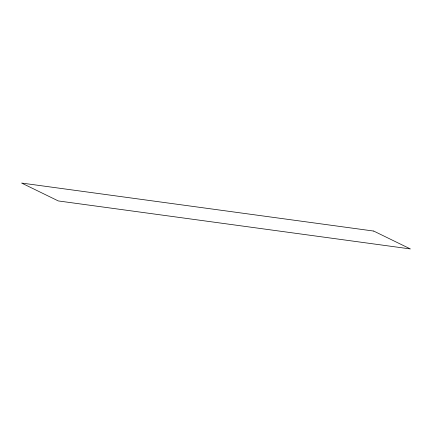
<?xml version="1.0" encoding="UTF-8"?>
<svg xmlns="http://www.w3.org/2000/svg" width="432" height="432" viewBox="0 0 432 432"><rect width="100%" height="100%" fill="white"/><g stroke="black" fill="none" stroke-linecap="round" stroke-linejoin="round"><path stroke-width="0.65" d="M373.696 231.061L21.6 183.055L58.304 200.939L410.4 248.945L373.696 231.061"/></g></svg>
